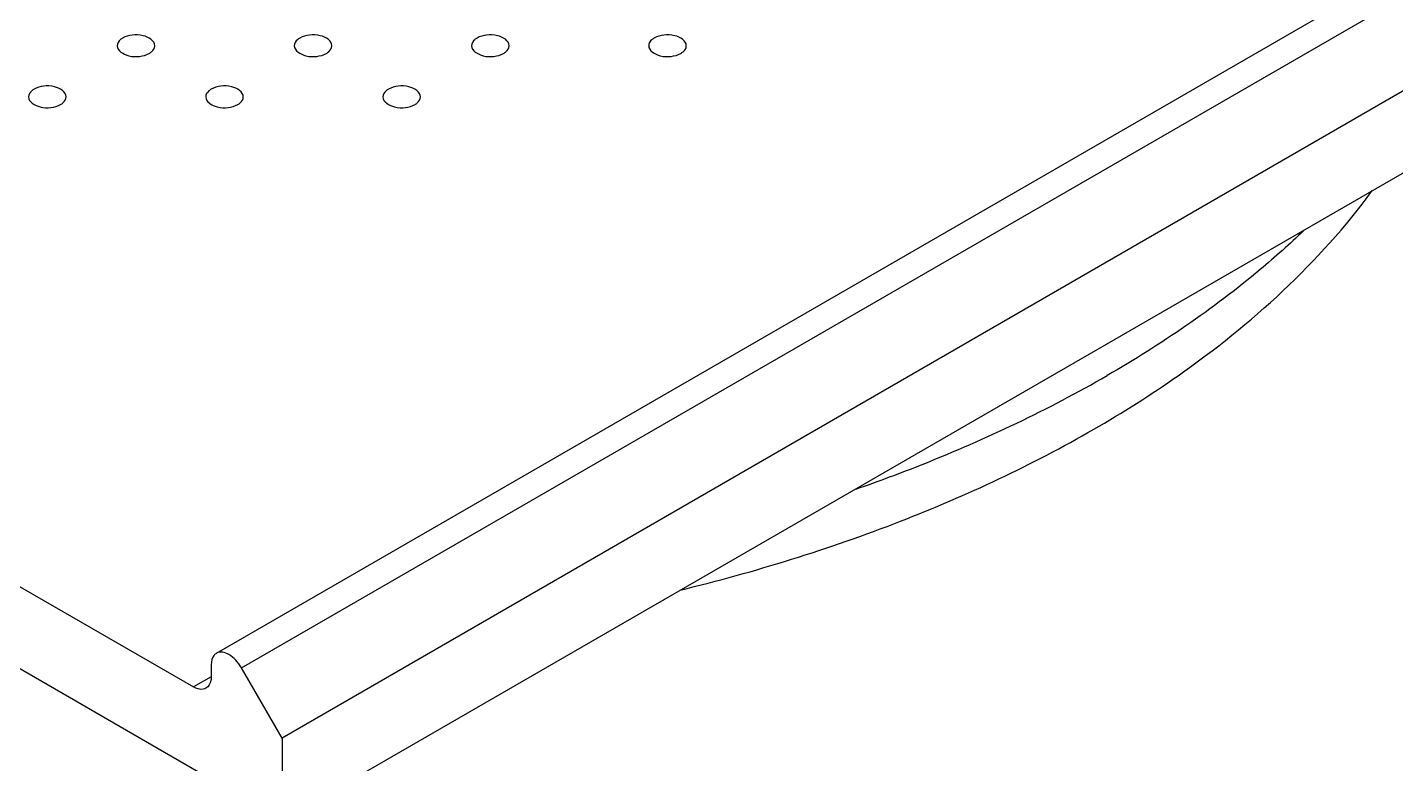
# Model space of a CAD drawing. Header units: millimetres. Extents: x 0 to 1189, y 0 to 841.
# Drawn here: x 834.5 to 889.1, y 346.2 to 375.6 of the extents above; entities that cross this region are included whole.
import ezdxf

# ---------------------------------------------------------------- set-up
doc = ezdxf.new("R2010")
doc.units = ezdxf.units.MM
doc.header["$LTSCALE"] = 65.395
doc.layers.get('0').update_dxf_attribs({"linetype": 'CONTINUOUS'})
doc.layers.add('AXIS', color=7, linetype='CONTINUOUS')
doc.layers.add('SURFACES', color=7, linetype='CONTINUOUS')

msp = doc.modelspace()

# ---------------------------------------------------------------- linework, layer by layer
at = {"color": 7, "linetype": 'Continuous'}
for p, q in [((842.043, 350.592), (924.947, 398.456)), ((927.568, 395.071), (844.664, 347.207)), ((801.396, 372.187), (841.129, 349.248)), ((841.836, 350.134), (841.836, 349.656)), ((844.664, 347.207), (843.043, 350.015)), ((844.664, 347.207), (844.664, 343.941))]:
    msp.add_line(p, q, dxfattribs=at)
at = {"color": 9, "linetype": 'Continuous'}
for p, q in [((843.043, 350.015), (925.947, 397.879)), ((841.836, 349.656), (841.129, 349.248))]:
    msp.add_line(p, q, dxfattribs=at)
for points, knots in [([(877.056, 359.531), (878.207, 360.195), (882.342, 362.811), (886.062, 366.178), (888.173, 369.056)], [0, 0, 0, 0, 0.271162, 1, 1, 1, 1]), ([(860.558, 353.113), (863.539, 353.842), (869.209, 355.59), (874.591, 358.108), (877.056, 359.531)], [0, 0, 0, 0, 0.518724, 1, 1, 1, 1])]:
    msp.add_open_spline(points, degree=3, knots=knots, dxfattribs=at)
at = {"color": 7, "linetype": 'Continuous'}
for points, knots in [([(842.042, 350.592), (842.009, 350.573), (841.875, 350.459), (841.836, 350.268), (841.836, 350.134)], [0, 0, 0, 0, 0.220886, 1, 1, 1, 1]), ([(843.043, 350.015), (842.979, 350.126), (842.829, 350.325), (842.527, 350.594), (842.187, 350.676), (842.042, 350.592)], [0, 0, 0, 0, 0.311733, 0.593488, 1, 1, 1, 1]), ([(841.836, 349.656), (841.836, 349.605), (841.824, 349.436), (841.733, 349.259), (841.629, 349.198)], [0, 0, 0, 0, 0.294965, 1, 1, 1, 1]), ([(841.629, 349.198), (841.596, 349.179), (841.43, 349.119), (841.245, 349.181), (841.129, 349.248)], [0, 0, 0, 0, 0.220859, 1, 1, 1, 1])]:
    msp.add_open_spline(points, degree=3, knots=knots, dxfattribs=at)
at = {"layer": 'AXIS', "color": 7, "linetype": 'Continuous'}
for points, knots in [([(838.302, 375.146), (838.27, 375.127), (838.164, 375.056), (838.083, 374.93), (838.083, 374.84)], [0, 0, 0, 0, 0.293914, 1, 1, 1, 1]), ([(839.583, 374.84), (839.583, 375.044), (839.16, 375.279), (838.701, 375.284), (838.418, 375.213), (838.302, 375.146)], [0, 0, 0, 0, 0.422614, 0.722333, 1, 1, 1, 1]), ([(845.373, 375.146), (845.341, 375.127), (845.235, 375.056), (845.154, 374.93), (845.154, 374.84)], [0, 0, 0, 0, 0.293914, 1, 1, 1, 1]), ([(846.654, 374.84), (846.654, 375.044), (846.232, 375.279), (845.772, 375.284), (845.489, 375.213), (845.373, 375.146)], [0, 0, 0, 0, 0.422614, 0.722333, 1, 1, 1, 1]), ([(852.444, 375.146), (852.412, 375.127), (852.306, 375.056), (852.225, 374.93), (852.225, 374.84)], [0, 0, 0, 0, 0.293914, 1, 1, 1, 1]), ([(853.725, 374.84), (853.725, 375.044), (853.303, 375.279), (852.843, 375.284), (852.56, 375.213), (852.444, 375.146)], [0, 0, 0, 0, 0.422614, 0.722333, 1, 1, 1, 1]), ([(859.515, 375.146), (859.483, 375.127), (859.377, 375.056), (859.296, 374.93), (859.296, 374.84)], [0, 0, 0, 0, 0.293914, 1, 1, 1, 1]), ([(860.796, 374.84), (860.796, 375.044), (860.374, 375.279), (859.915, 375.284), (859.632, 375.213), (859.515, 375.146)], [0, 0, 0, 0, 0.422614, 0.722333, 1, 1, 1, 1]), ([(838.083, 374.84), (838.083, 374.636), (838.505, 374.401), (838.964, 374.395), (839.247, 374.466), (839.363, 374.533)], [0, 0, 0, 0, 0.422614, 0.722333, 1, 1, 1, 1]), ([(839.363, 374.533), (839.396, 374.552), (839.501, 374.623), (839.583, 374.749), (839.583, 374.84)], [0, 0, 0, 0, 0.293914, 1, 1, 1, 1]), ([(845.154, 374.84), (845.154, 374.636), (845.576, 374.401), (846.035, 374.395), (846.318, 374.466), (846.434, 374.533)], [0, 0, 0, 0, 0.422614, 0.722333, 1, 1, 1, 1]), ([(846.434, 374.533), (846.467, 374.552), (846.572, 374.623), (846.654, 374.749), (846.654, 374.84)], [0, 0, 0, 0, 0.293914, 1, 1, 1, 1]), ([(852.225, 374.84), (852.225, 374.636), (852.647, 374.401), (853.106, 374.395), (853.389, 374.466), (853.505, 374.533)], [0, 0, 0, 0, 0.422614, 0.722333, 1, 1, 1, 1]), ([(853.505, 374.533), (853.538, 374.552), (853.643, 374.623), (853.725, 374.749), (853.725, 374.84)], [0, 0, 0, 0, 0.293914, 1, 1, 1, 1]), ([(859.296, 374.84), (859.296, 374.636), (859.718, 374.401), (860.177, 374.395), (860.46, 374.466), (860.576, 374.533)], [0, 0, 0, 0, 0.422614, 0.722333, 1, 1, 1, 1]), ([(860.576, 374.533), (860.609, 374.552), (860.714, 374.623), (860.796, 374.749), (860.796, 374.84)], [0, 0, 0, 0, 0.293914, 1, 1, 1, 1]), ([(834.767, 373.105), (834.734, 373.086), (834.629, 373.015), (834.547, 372.889), (834.547, 372.798)], [0, 0, 0, 0, 0.293914, 1, 1, 1, 1]), ([(836.047, 372.798), (836.047, 373.002), (835.625, 373.237), (835.166, 373.243), (834.883, 373.172), (834.767, 373.105)], [0, 0, 0, 0, 0.422614, 0.722333, 1, 1, 1, 1]), ([(841.838, 373.105), (841.805, 373.086), (841.7, 373.015), (841.618, 372.889), (841.618, 372.798)], [0, 0, 0, 0, 0.293914, 1, 1, 1, 1]), ([(843.118, 372.798), (843.118, 373.002), (842.696, 373.237), (842.237, 373.243), (841.954, 373.172), (841.838, 373.105)], [0, 0, 0, 0, 0.422614, 0.722333, 1, 1, 1, 1]), ([(848.909, 373.105), (848.876, 373.086), (848.771, 373.015), (848.689, 372.889), (848.689, 372.798)], [0, 0, 0, 0, 0.293914, 1, 1, 1, 1]), ([(850.189, 372.798), (850.189, 373.002), (849.767, 373.237), (849.308, 373.243), (849.025, 373.172), (848.909, 373.105)], [0, 0, 0, 0, 0.422614, 0.722333, 1, 1, 1, 1]), ([(834.547, 372.798), (834.547, 372.594), (834.969, 372.359), (835.428, 372.354), (835.711, 372.425), (835.827, 372.492)], [0, 0, 0, 0, 0.422614, 0.722333, 1, 1, 1, 1]), ([(835.827, 372.492), (835.86, 372.511), (835.966, 372.582), (836.047, 372.708), (836.047, 372.798)], [0, 0, 0, 0, 0.293914, 1, 1, 1, 1]), ([(841.618, 372.798), (841.618, 372.594), (842.04, 372.359), (842.499, 372.354), (842.782, 372.425), (842.898, 372.492)], [0, 0, 0, 0, 0.422614, 0.722333, 1, 1, 1, 1]), ([(842.898, 372.492), (842.931, 372.511), (843.037, 372.582), (843.118, 372.708), (843.118, 372.798)], [0, 0, 0, 0, 0.293914, 1, 1, 1, 1]), ([(848.689, 372.798), (848.689, 372.594), (849.111, 372.359), (849.57, 372.354), (849.854, 372.425), (849.97, 372.492)], [0, 0, 0, 0, 0.422614, 0.722333, 1, 1, 1, 1]), ([(849.97, 372.492), (850.002, 372.511), (850.108, 372.582), (850.189, 372.708), (850.189, 372.798)], [0, 0, 0, 0, 0.293914, 1, 1, 1, 1]), ([(885.435, 367.46), (884.876, 366.925), (882.444, 364.759), (879.735, 362.915), (877.587, 361.675)], [0, 0, 0, 0, 0.237816, 1, 1, 1, 1]), ([(867.567, 357.143), (868.467, 357.457), (871.904, 358.739), (875.235, 360.317), (877.587, 361.675)], [0, 0, 0, 0, 0.25983, 1, 1, 1, 1])]:
    msp.add_open_spline(points, degree=3, knots=knots, dxfattribs=at)
at = {"layer": 'SURFACES', "color": 7, "linetype": 'Continuous'}
for p, q in [((751.057, 397.984), (844.664, 343.941)), ((844.664, 343.941), (927.568, 391.805))]:
    msp.add_line(p, q, dxfattribs=at)

doc.saveas('drawing.dxf')
